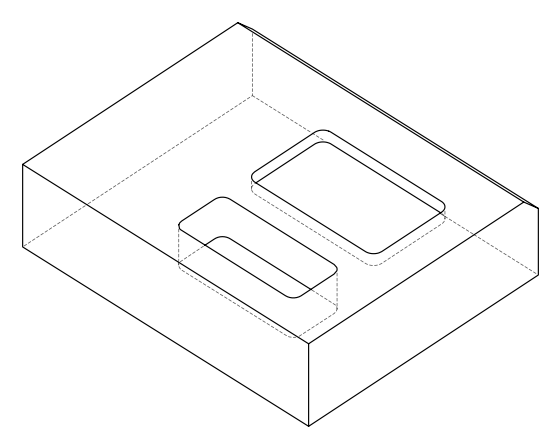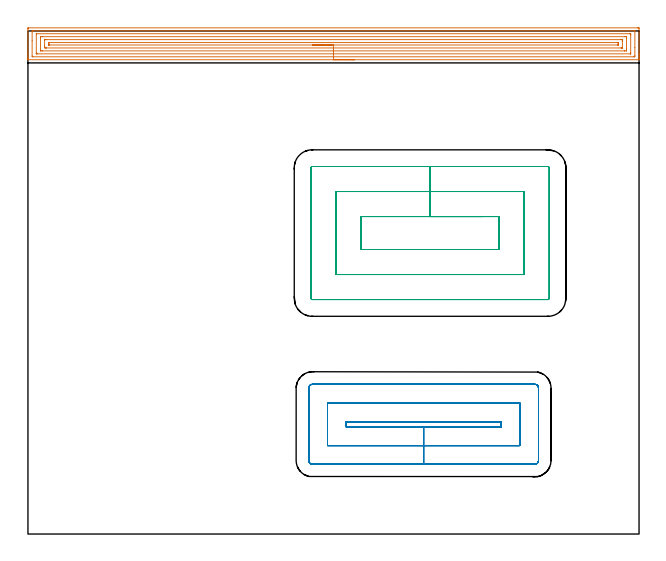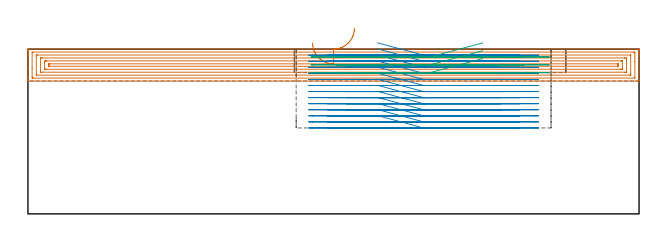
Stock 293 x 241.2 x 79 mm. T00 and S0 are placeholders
(PLAN: 3 operations, 2 tool changes, 38.7 min)
(1 AREA_MILL | FG_CHAMFER_SURFACE | UGT0205_001 | 14.31 min | 34296 mm3)
(2 MILL_RECTANGULAR_POCKET | POCKET_RECTANGULAR_STRAIGHT | NXT0201_011 | Follow Part, ap 3, ae 75% | 19.2 min | 230822 mm3)
(3 MILL_RECTANGULAR_POCKET_1 | POCKET_RECTANGULAR_STRAIGHT_1 | UGT0201_010 | Follow Part, ap 4, ae 75% | 5.15 min | 116687 mm3)
(TOOL UGT0205_001 | Chamfer Mill 20 x 3 x 45 deg. | D20 FL50 Z2)
(TOOL NXT0201_011 | ENDMILL 12mm [2P460-1200-NA 1630] | D12 FL38 Z6)
(TOOL UGT0201_010 | End Mill 16 mm | D16 FL22 Z2)
(OP 1 AREA_MILL)
G17 G21 G94 G90
T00 M6
G54
G17 G0 G90 X156.5 Y227.4 S1061 M3
G43 Z89. H0
G94 G1 X156.462 Z88.128 F250.
X156.348 Z87.263
X156.159 Z86.412
X155.897 Z85.58
X155.563 Z84.774
X155.16 Z84.
X154.692 Z83.264
X154.16 Z82.572
X153.571 Z81.929
X152.928 Z81.339
X152.236 Z80.808
X151.5 Z80.34
X150.726 Z79.937
X149.92 Z79.603
X149.088 Z79.341
X148.236 Z79.152
X147.372 Z79.038
X146.5 Z79.
X0.158
X0.01 Y227.403 Z78.988
X0.006 Y227.434 Z78.957
X0. Y227.785 Z78.614
Y228.206 Z78.194
Y228.833 Z77.562
Y230.035 Z76.362
Y230.609 Z75.785
Y242.155 Z64.242
X0.002 Y242.444 Z63.953
X0.01 Y242.692 Z63.706
X0.258 Y242.699 Z63.699
X292.396 Y242.7 Z63.7
X292.744 Y242.697 Z63.702
X292.99 Y242.692 Z63.706
X293. Y242.442 Z63.955
Y230.609 Z75.785
Y230.035 Z76.362
Y229.721 Z76.675
Y229.147 Z77.249
Y228.833 Z77.562
Y228.206 Z78.194
Y227.785 Z78.614
Y227.435 Z78.955
X292.991 Y227.403 Z78.988
X292.842 Y227.4 Z79.
X146.5
Y228.814 Z77.586
X2.388 Y228.815 Z77.585
X2.01 Y228.833 Z77.567
X2.001 Y229.218 Z77.182
X2. Y236.479 Z69.921
X2.001 Y240.764 Z65.636
X2.01 Y241.267 Z65.133
X2.37 Y241.285 Z65.115
X2.388 Y241.286 Z65.114
X290.612 Y241.285 Z65.115
X290.99 Y241.267 Z65.133
X290.999 Y240.882 Z65.518
X291. Y233.331 Z73.069
X290.999 Y229.336 Z77.064
X290.99 Y228.833 Z77.567
X290.63 Y228.815 Z77.585
X290.612 Y228.814 Z77.586
X146.5
Y230.228 Z76.172
X4.555 Y230.229 Z76.171
X4.173 Y230.232 Z76.168
X4.047 Y230.235 Z76.165
X4.01 Y230.237 Z76.163
X4.006 Y230.322 Z76.078
X4.002 Y230.437 Z75.963
X4.001 Y230.609 Z75.791
X4. Y230.782 Z75.618
X4.001 Y239.491 Z66.909
X4.002 Y239.661 Z66.739
X4.01 Y239.834 Z66.566
X4.015 Y239.866 Z66.534
X4.031 Y239.867 Z66.533
X4.077 Y239.87 Z66.53
X4.173 Y239.871 Z66.529
X288.445
X288.827 Y239.868 Z66.532
X288.954 Y239.865 Z66.535
X288.99 Y239.863 Z66.537
X288.994 Y239.778 Z66.622
X288.998 Y239.663 Z66.737
X288.999 Y239.491 Z66.909
X289. Y239.318 Z67.082
X288.999 Y230.609 Z75.791
X288.998 Y230.439 Z75.961
X288.99 Y230.266 Z76.134
X288.985 Y230.234 Z76.166
X288.969 Y230.233 Z76.167
X288.922 Y230.23 Z76.17
X288.827 Y230.229 Z76.171
X146.5 Y230.228 Z76.172
Y231.643 Z74.757
X6.85
X6.703 Y231.644 Z74.756
X6.074 Y231.65 Z74.75
X6.01 Y231.656 Z74.744
X6.007 Y231.749 Z74.651
X6.003 Y231.947 Z74.453
X6. Y232.343 Z74.057
Y237.714 Z68.686
X6.003 Y238.137 Z68.263
X6.007 Y238.349 Z68.051
X6.01 Y238.448 Z67.952
X6.11 Y238.45 Z67.95
X6.85 Y238.457 Z67.943
X6.996
X286.15
X286.297 Y238.456 Z67.944
X286.926 Y238.45 Z67.95
X286.99 Y238.444 Z67.956
X286.993 Y238.351 Z68.049
X286.997 Y238.153 Z68.247
X287. Y237.756 Z68.644
Y232.386 Z74.014
X286.997 Y231.963 Z74.437
X286.993 Y231.751 Z74.649
X286.99 Y231.652 Z74.748
X286.89 Y231.649 Z74.751
X286.15 Y231.643 Z74.757
X286.004
X146.5
Y233.057 Z73.343
X8.852
X8.635 Y233.058 Z73.342
X8.417 Y233.061 Z73.339
X8.01 Y233.07 Z73.33
X8.007 Y233.274 Z73.126
X8. Y233.905 Z72.495
X8.001 Y236.826 Z69.574
X8.003 Y236.984 Z69.416
X8.006 Y237.023 Z69.377
X8.01 Y237.036 Z69.364
X8.054 Y237.038 Z69.362
X8.199 Y237.042 Z69.358
X8.417 Y237.043 Z69.357
X8.635
X284.148
X284.365 Y237.042 Z69.358
X284.583 Y237.039 Z69.361
X284.99 Y237.03 Z69.37
X284.993 Y236.826 Z69.574
X285. Y236.195 Z70.205
X284.999 Y233.274 Z73.126
X284.997 Y233.116 Z73.284
X284.994 Y233.077 Z73.323
X284.99 Y233.064 Z73.336
X284.946 Y233.062 Z73.338
X284.801 Y233.058 Z73.342
X284.583 Y233.057 Z73.343
X284.365
X146.5
Y234.471 Z71.929
X10.419 Y234.472 Z71.928
X10.107 Y234.473 Z71.927
X10.043 Y234.475 Z71.925
X10.016 Y234.478 Z71.922
X10.01 Y234.489 Z71.911
X10.003 Y234.576 Z71.824
X10.001 Y235.05 Z71.35
X10.002 Y235.465 Z70.935
X10.009 Y235.606 Z70.794
X10.011 Y235.623 Z70.777
X10.021 Y235.625 Z70.775
X10.056 Y235.627 Z70.773
X10.129 Y235.628 Z70.772
X282.581
X282.893 Y235.627 Z70.773
X282.957 Y235.625 Z70.775
X282.984 Y235.622 Z70.778
X282.99 Y235.611 Z70.789
X282.997 Y235.524 Z70.876
X282.999 Y235.05 Z71.35
X282.998 Y234.634 Z71.766
X282.991 Y234.494 Z71.906
X282.989 Y234.477 Z71.923
X282.979 Y234.475 Z71.925
X282.944 Y234.473 Z71.927
X282.871 Y234.472 Z71.928
X146.5 Y234.471 Z71.929
X145.628 Z71.967
X144.764 Z72.081
X143.912 Z72.27
X143.08 Z72.532
X142.274 Z72.866
X141.5 Z73.269
X140.764 Z73.737
X140.072 Z74.268
X139.429 Z74.858
X138.84 Z75.501
X138.308 Z76.193
X137.84 Z76.929
X137.437 Z77.703
X137.103 Z78.509
X136.841 Z79.341
X136.652 Z80.192
X136.538 Z81.057
X136.5 Z81.929
G0 Z89.
M5
M2
(OP 2 MILL_RECTANGULAR_POCKET)
G17 G21 G94 G90
T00 M6
G54
G17 G0 G90 X167.652 Y51.4 S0 M3
G43 Z89. H1
Z82.
G94 G1 X189.7 Z76.092 F250.
X226.8 F500.
Y53.8
X152.6
Y51.4
X189.7
Y42.4
X235.8
Y62.8
X143.6
Y42.4
X189.7
Y33.4
X242.9
G3 X244.8 Y35.3 R1.9
G1 Y69.9
G3 X242.9 Y71.8 R1.9
G1 X136.5
G3 X134.6 Y69.9 R1.9
G1 Y35.3
G3 X136.5 Y33.4 R1.9
G1 X189.7
X190.7
G0 X167.652 Y51.4 Z79.092
G1 X189.7 Z73.185 F250.
X226.8 F500.
Y53.8
X152.6
Y51.4
X189.7
Y42.4
X235.8
Y62.8
X143.6
Y42.4
X189.7
Y33.4
X242.9
G3 X244.8 Y35.3 R1.9
G1 Y69.9
G3 X242.9 Y71.8 R1.9
G1 X136.5
G3 X134.6 Y69.9 R1.9
G1 Y35.3
G3 X136.5 Y33.4 R1.9
G1 X189.7
X190.7
G0 X167.652 Y51.4 Z76.185
G1 X189.7 Z70.277 F250.
X226.8 F500.
Y53.8
X152.6
Y51.4
X189.7
Y42.4
X235.8
Y62.8
X143.6
Y42.4
X189.7
Y33.4
X242.9
G3 X244.8 Y35.3 R1.9
G1 Y69.9
G3 X242.9 Y71.8 R1.9
G1 X136.5
G3 X134.6 Y69.9 R1.9
G1 Y35.3
G3 X136.5 Y33.4 R1.9
G1 X189.7
X190.7
G0 X167.652 Y51.4 Z73.277
G1 X189.7 Z67.369 F250.
X226.8 F500.
Y53.8
X152.6
Y51.4
X189.7
Y42.4
X235.8
Y62.8
X143.6
Y42.4
X189.7
Y33.4
X242.9
G3 X244.8 Y35.3 R1.9
G1 Y69.9
G3 X242.9 Y71.8 R1.9
G1 X136.5
G3 X134.6 Y69.9 R1.9
G1 Y35.3
G3 X136.5 Y33.4 R1.9
G1 X189.7
X190.7
G0 X167.652 Y51.4 Z70.369
G1 X189.7 Z64.461 F250.
X226.8 F500.
Y53.8
X152.6
Y51.4
X189.7
Y42.4
X235.8
Y62.8
X143.6
Y42.4
X189.7
Y33.4
X242.9
G3 X244.8 Y35.3 R1.9
G1 Y69.9
G3 X242.9 Y71.8 R1.9
G1 X136.5
G3 X134.6 Y69.9 R1.9
G1 Y35.3
G3 X136.5 Y33.4 R1.9
G1 X189.7
X190.7
G0 X167.652 Y51.4 Z67.461
G1 X189.7 Z61.554 F250.
X226.8 F500.
Y53.8
X152.6
Y51.4
X189.7
Y42.4
X235.8
Y62.8
X143.6
Y42.4
X189.7
Y33.4
X242.9
G3 X244.8 Y35.3 R1.9
G1 Y69.9
G3 X242.9 Y71.8 R1.9
G1 X136.5
G3 X134.6 Y69.9 R1.9
G1 Y35.3
G3 X136.5 Y33.4 R1.9
G1 X189.7
X190.7
G0 X167.652 Y51.4 Z64.554
G1 X189.7 Z58.646 F250.
X226.8 F500.
Y53.8
X152.6
Y51.4
X189.7
Y42.4
X235.8
Y62.8
X143.6
Y42.4
X189.7
Y33.4
X242.9
G3 X244.8 Y35.3 R1.9
G1 Y69.9
G3 X242.9 Y71.8 R1.9
G1 X136.5
G3 X134.6 Y69.9 R1.9
G1 Y35.3
G3 X136.5 Y33.4 R1.9
G1 X189.7
X190.7
G0 X167.652 Y51.4 Z61.646
G1 X189.7 Z55.738 F250.
X226.8 F500.
Y53.8
X152.6
Y51.4
X189.7
Y42.4
X235.8
Y62.8
X143.6
Y42.4
X189.7
Y33.4
X242.9
G3 X244.8 Y35.3 R1.9
G1 Y69.9
G3 X242.9 Y71.8 R1.9
G1 X136.5
G3 X134.6 Y69.9 R1.9
G1 Y35.3
G3 X136.5 Y33.4 R1.9
G1 X189.7
X190.7
G0 X167.652 Y51.4 Z58.738
G1 X189.7 Z52.831 F250.
X226.8 F500.
Y53.8
X152.6
Y51.4
X189.7
Y42.4
X235.8
Y62.8
X143.6
Y42.4
X189.7
Y33.4
X242.9
G3 X244.8 Y35.3 R1.9
G1 Y69.9
G3 X242.9 Y71.8 R1.9
G1 X136.5
G3 X134.6 Y69.9 R1.9
G1 Y35.3
G3 X136.5 Y33.4 R1.9
G1 X189.7
X190.7
G0 X167.652 Y51.4 Z55.831
G1 X189.7 Z49.923 F250.
X226.8 F500.
Y53.8
X152.6
Y51.4
X189.7
Y42.4
X235.8
Y62.8
X143.6
Y42.4
X189.7
Y33.4
X242.9
G3 X244.8 Y35.3 R1.9
G1 Y69.9
G3 X242.9 Y71.8 R1.9
G1 X136.5
G3 X134.6 Y69.9 R1.9
G1 Y35.3
G3 X136.5 Y33.4 R1.9
G1 X189.7
X190.7
G0 X167.652 Y51.4 Z52.923
G1 X189.7 Z47.015 F250.
X226.8 F500.
Y53.8
X152.6
Y51.4
X189.7
Y42.4
X235.8
Y62.8
X143.6
Y42.4
X189.7
Y33.4
X242.9
G3 X244.8 Y35.3 R1.9
G1 Y69.9
G3 X242.9 Y71.8 R1.9
G1 X136.5
G3 X134.6 Y69.9 R1.9
G1 Y35.3
G3 X136.5 Y33.4 R1.9
G1 X189.7
X190.7
G0 X167.652 Y51.4 Z50.015
G1 X189.7 Z44.108 F250.
X226.8 F500.
Y53.8
X152.6
Y51.4
X189.7
Y42.4
X235.8
Y62.8
X143.6
Y42.4
X189.7
Y33.4
X242.9
G3 X244.8 Y35.3 R1.9
G1 Y69.9
G3 X242.9 Y71.8 R1.9
G1 X136.5
G3 X134.6 Y69.9 R1.9
G1 Y35.3
G3 X136.5 Y33.4 R1.9
G1 X189.7
X190.7
G0 X167.652 Y51.4 Z47.108
G1 X189.7 Z41.2 F250.
X226.8 F500.
Y53.8
X152.6
Y51.4
X189.7
Y42.4
X235.8
Y62.8
X143.6
Y42.4
X189.7
Y33.4
X242.9
G3 X244.8 Y35.3 R1.9
G1 Y69.9
G3 X242.9 Y71.8 R1.9
G1 X136.5
G3 X134.6 Y69.9 R1.9
G1 Y35.3
G3 X136.5 Y33.4 R1.9
G1 X189.7
X190.7
G0 Z89.
M5
M2
(OP 3 MILL_RECTANGULAR_POCKET_1)
G17 G21 G94 G90
T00 M6
G54
G17 G0 G90 X218.053 Y152.2 S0 M3
G43 Z89. H0
Z82.
G94 G1 X192.8 Z75.233 F250.
X159.7 F500.
Y136.4
X225.9
Y152.2
X192.8
Y164.2
X147.7
Y124.4
X237.9
Y164.2
X192.8
Y176.2
X136.3
G3 X135.7 Y175.6 R0.6
G1 Y113.
G3 X136.3 Y112.4 R0.6
G1 X249.3
G3 X249.9 Y113. R0.6
G1 Y175.6
G3 X249.3 Y176.2 R0.6
G1 X192.8
X191.8
G0 X218.053 Y152.2 Z78.233
G1 X192.8 Z71.467 F250.
X159.7 F500.
Y136.4
X225.9
Y152.2
X192.8
Y164.2
X147.7
Y124.4
X237.9
Y164.2
X192.8
Y176.2
X136.3
G3 X135.7 Y175.6 R0.6
G1 Y113.
G3 X136.3 Y112.4 R0.6
G1 X249.3
G3 X249.9 Y113. R0.6
G1 Y175.6
G3 X249.3 Y176.2 R0.6
G1 X192.8
X191.8
G0 X218.053 Y152.2 Z74.467
G1 X192.8 Z67.7 F250.
X159.7 F500.
Y136.4
X225.9
Y152.2
X192.8
Y164.2
X147.7
Y124.4
X237.9
Y164.2
X192.8
Y176.2
X136.3
G3 X135.7 Y175.6 R0.6
G1 Y113.
G3 X136.3 Y112.4 R0.6
G1 X249.3
G3 X249.9 Y113. R0.6
G1 Y175.6
G3 X249.3 Y176.2 R0.6
G1 X192.8
X191.8
G0 Z89.
M5
M2
